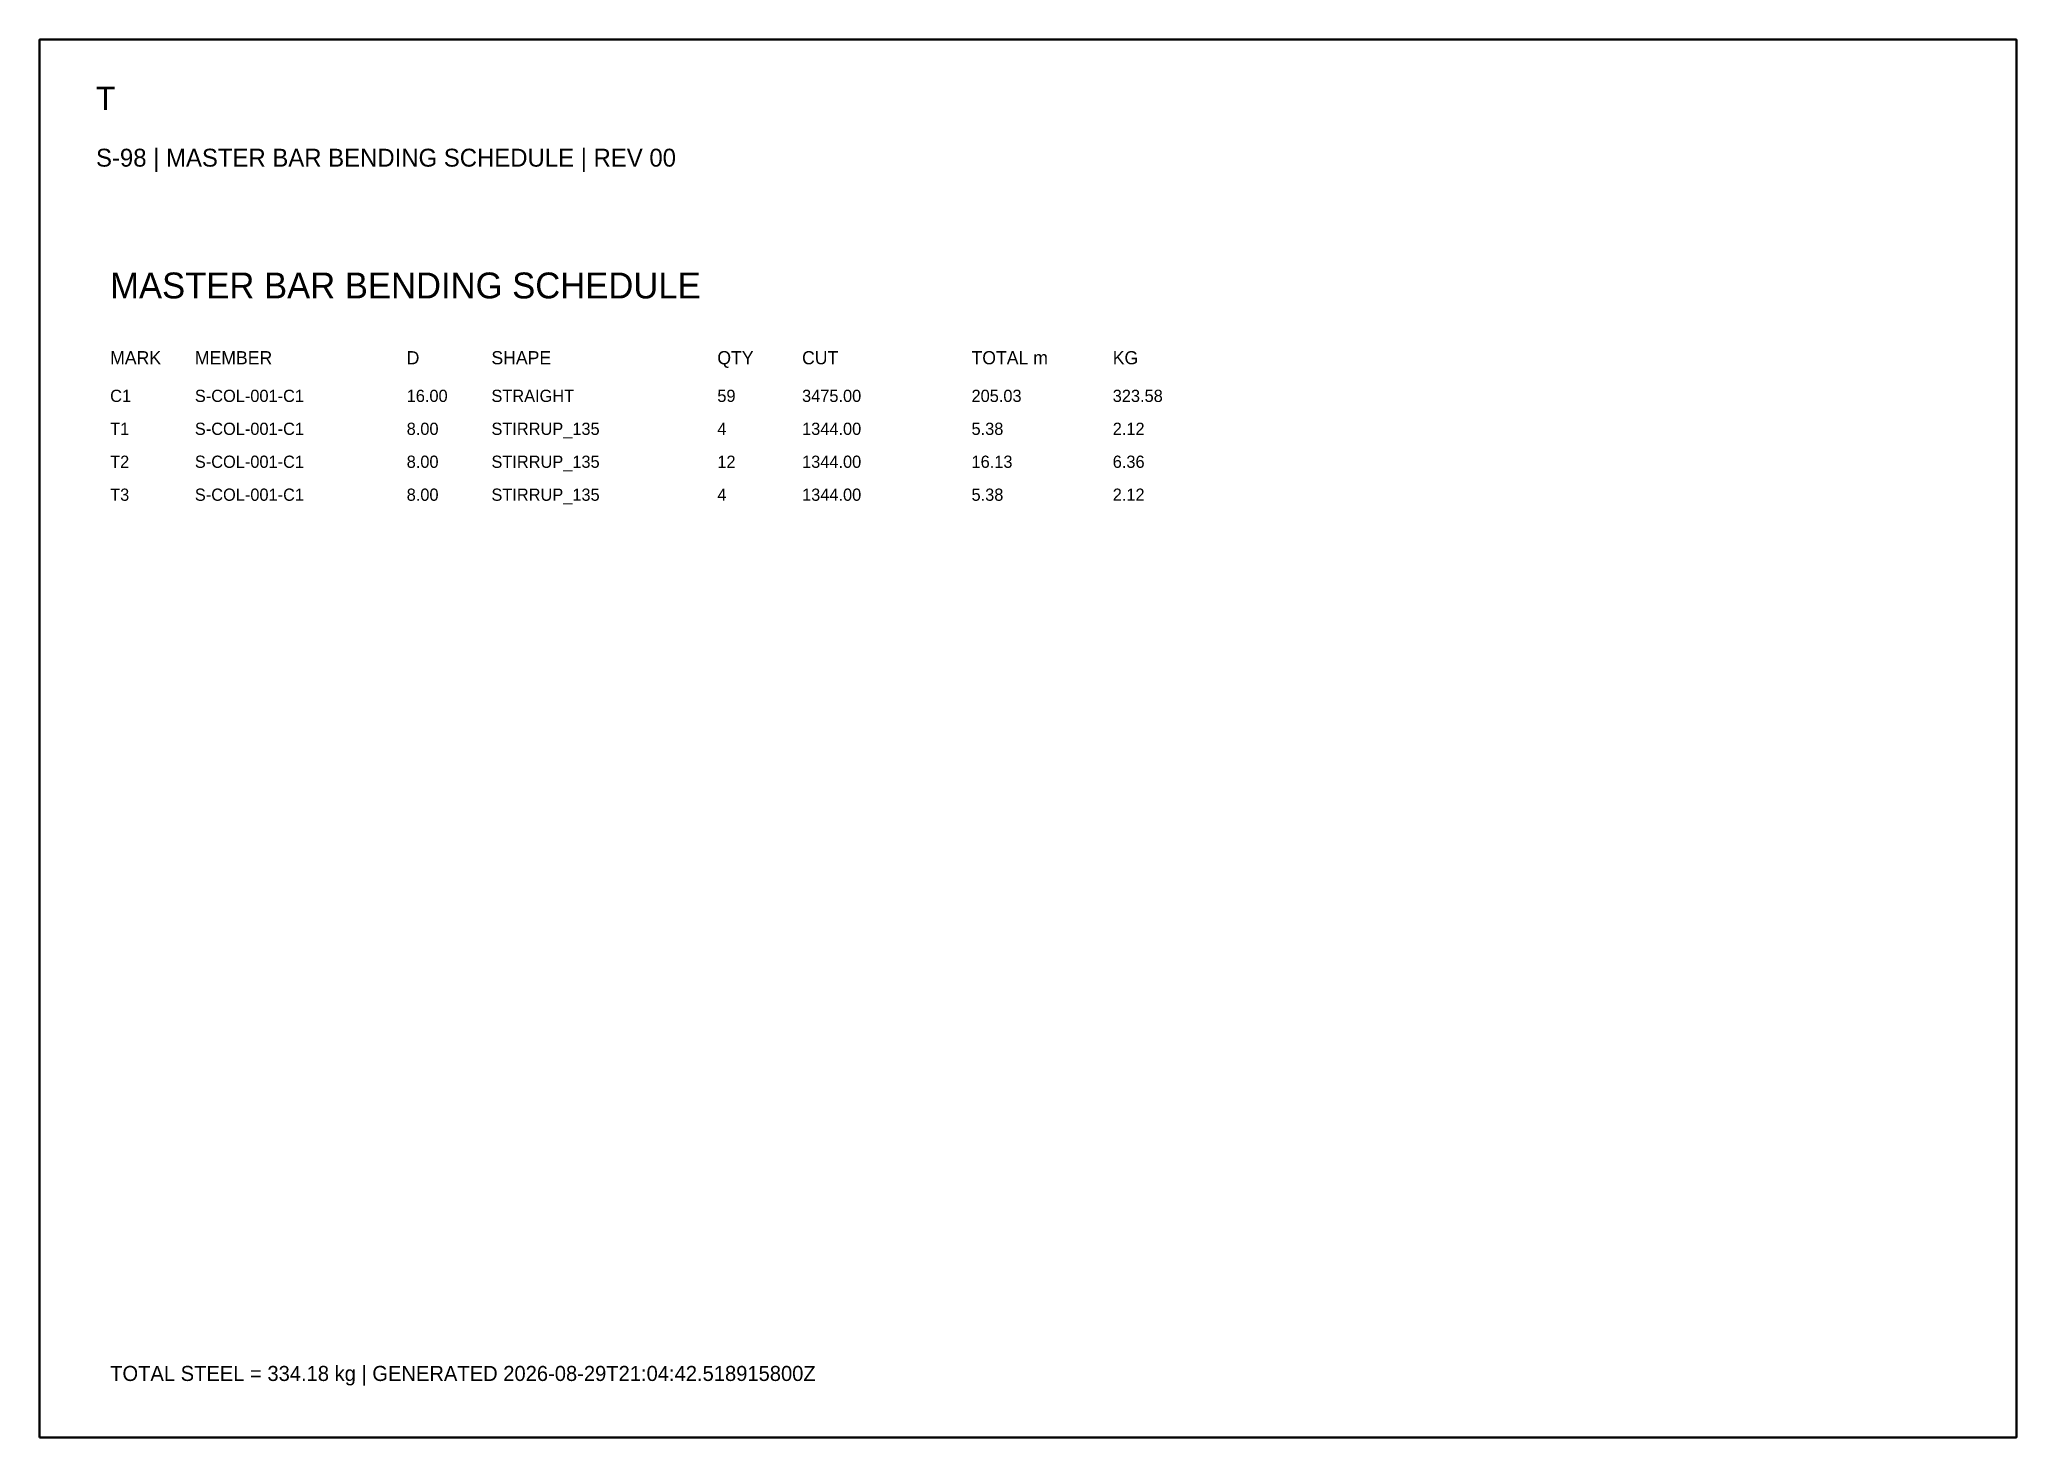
# Model space of a CAD drawing. Header units: millimetres. Extents: x 0 to 420, y 0 to 297.
import ezdxf

# ---------------------------------------------------------------- set-up
doc = ezdxf.new("R2010")
doc.units = ezdxf.units.MM
for name, color, linetype in [('BBS', 7, 'CONTINUOUS'), ('BORDER', 7, 'CONTINUOUS'), ('NOTES', 3, 'CONTINUOUS'), ('TEXT', 7, 'CONTINUOUS')]:
    doc.layers.add(name, color=color, linetype=linetype)

msp = doc.modelspace()

# ---------------------------------------------------------------- linework, layer by layer
at = {"layer": 'BORDER', "color": 7, "lineweight": 50}
msp.add_lwpolyline([(0, 0), (420, 0), (420, 297), (0, 297)], close=True, dxfattribs=at)

# ---------------------------------------------------------------- texts
at = {"layer": 'BBS'}
for s, height, p in [('MASTER BAR BENDING SCHEDULE', 5.5, (15, 242)), ('MARK', 2.8, (15, 228)), ('MEMBER', 2.8, (33, 228)), ('D', 2.8, (78, 228)), ('SHAPE', 2.8, (96, 228)), ('QTY', 2.8, (144, 228)), ('CUT', 2.8, (162, 228)), ('TOTAL m', 2.8, (198, 228)), ('KG', 2.8, (228, 228)), ('C1', 2.6, (15, 220)), ('S-COL-001-C1', 2.6, (33, 220)), ('16.00', 2.6, (78, 220)), ('STRAIGHT', 2.6, (96, 220)), ('59', 2.6, (144, 220)), ('3475.00', 2.6, (162, 220)), ('205.03', 2.6, (198, 220)), ('323.58', 2.6, (228, 220)), ('T1', 2.6, (15, 213)), ('S-COL-001-C1', 2.6, (33, 213)), ('8.00', 2.6, (78, 213)), ('STIRRUP_135', 2.6, (96, 213)), ('4', 2.6, (144, 213)), ('1344.00', 2.6, (162, 213)), ('5.38', 2.6, (198, 213)), ('2.12', 2.6, (228, 213)), ('T2', 2.6, (15, 206)), ('S-COL-001-C1', 2.6, (33, 206)), ('8.00', 2.6, (78, 206)), ('STIRRUP_135', 2.6, (96, 206)), ('12', 2.6, (144, 206)), ('1344.00', 2.6, (162, 206)), ('16.13', 2.6, (198, 206)), ('6.36', 2.6, (228, 206)), ('T3', 2.6, (15, 199)), ('S-COL-001-C1', 2.6, (33, 199)), ('8.00', 2.6, (78, 199)), ('STIRRUP_135', 2.6, (96, 199)), ('4', 2.6, (144, 199)), ('1344.00', 2.6, (162, 199)), ('5.38', 2.6, (198, 199)), ('2.12', 2.6, (228, 199))]:
    msp.add_text(s, height=height, dxfattribs=at).set_placement(p)
at = {"layer": 'NOTES'}
msp.add_text('TOTAL STEEL = 334.18 kg | GENERATED 2026-08-29T21:04:42.518915800Z', height=3.2, dxfattribs=at).set_placement((15, 12))
at = {"layer": 'TEXT'}
for s, height, p in [('T', 5, (12, 282)), ('S-98 | MASTER BAR BENDING SCHEDULE | REV 00', 3.8, (12, 270))]:
    msp.add_text(s, height=height, dxfattribs=at).set_placement(p)

doc.saveas('drawing.dxf')
